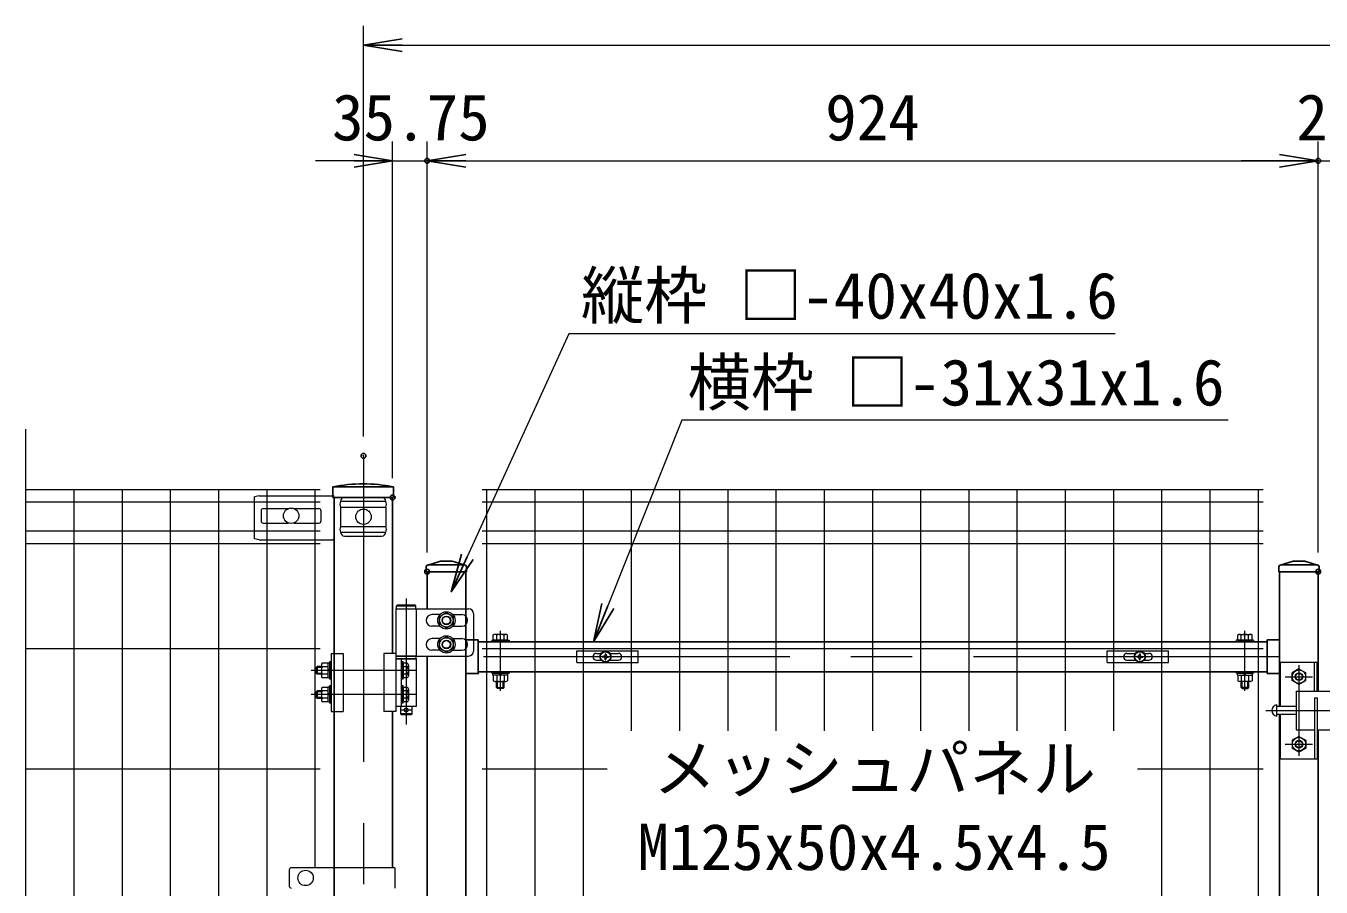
# Model space of a CAD drawing. Units: millimetres, scale not verified. Extents: x -4200 to 4200, y -2970 to 2970.
# Drawn here: x -108 to 1235, y 515 to 1409 of the extents above; entities that cross this region are included whole.
import ezdxf
from ezdxf.enums import TextEntityAlignment as Align

# ---------------------------------------------------------------- set-up
doc = ezdxf.new("R2010")
doc.units = ezdxf.units.MM
doc.header["$LTSCALE"] = 10
doc.header["$PDMODE"] = 32
doc.header["$PDSIZE"] = 5
doc.linetypes.add('USER1', pattern=[50.8, 31.75, -6.35, 6.35, -6.35])
for name, color, linetype, lineweight in [('0-0_D-STR1', 1, 'Continuous', 25), ('0-2_D-BMK', 2, 'USER1', 13), ('0-5_D-STR-DIM', 7, 'Continuous', 13), ('0-8_D-STR2', 7, 'Continuous', 13), ('0-9_D-STR3', 3, 'Continuous', 13), ('0-A_D-STR-TXT', 7, 'Continuous', 13)]:
    doc.layers.add(name, color=color, linetype=linetype, lineweight=lineweight)
doc.layers.add('0-6_0', color=7, linetype='Continuous')
doc.layers.add('0-7_Defpoints', color=6, linetype='Continuous')
doc.styles.add('ＭＳ ゴシック', font='')
doc.styles.get('ＭＳ ゴシック').set_extended_font_data('MS Gothic')

# ---------------------------------------------------------------- blocks, each defined once
blk = doc.blocks.new('_Open')
at = {"layer": '0-6_0'}
blk.add_line((-10, 1.667), (0, 0), dxfattribs=at)
blk.add_lwpolyline([(-10, -1.667), (0, 0), (-10, 0)], dxfattribs=at)
blk = doc.blocks.new('A$Cc5bff5c2')
at = {"layer": '0-9_D-STR3'}
for p, q in [((-297.7, 60), (337.3, 60)), ((-297.7, -60), (-297.7, 60)), ((-95.2, 35), (-45.6, 35)), ((-18.5, 4.2), (-31.5, 3.9)), ((-31.5, 3.9), (-31.5, -4)), ((-4, 31.5), (-4.2, 18.5)), ((-4, 31.5), (4, 31.5)), ((4, 31.5), (4.2, 18.5)), ((18.5, 4.2), (31.5, 3.9)), ((31.5, 3.9), (31.5, -4)), ((45.6, 35), (134.8, 35)), ((-95.2, -35), (-45.6, -35)), ((-18.5, -4.2), (-31.5, -4)), ((-4, -31.5), (-4.2, -18.5)), ((18.5, -4.2), (31.5, -4)), ((45.6, -35), (134.8, -35))]:
    blk.add_line(p, q, dxfattribs=at)
for points in [[(-297.7, -60), (337.3, -60), (337.3, 60)], [(-4, -31.5), (4, -31.5), (4.2, -18.5)]]:
    blk.add_lwpolyline(points, dxfattribs=at)
for radius in [57.5, 52.5]:
    blk.add_circle((0, 0), radius, dxfattribs=at)
for centre, radius, start, end in [((-95.2, 0), 35, 90, 270), ((-19.1, 19), 14.9, 270, 0), ((19.1, 19), 14.9, 180, 270), ((134.8, 0), 35, 270, 90), ((-19.1, -19), 14.9, 0, 90), ((19.1, -19), 14.9, 90, 180)]:
    blk.add_arc(centre, radius, start, end, dxfattribs=at)
blk = doc.blocks.new('A$C5ba32ecb')
at = {"layer": '0-9_D-STR3'}
for p, q in [((-337.5, 60), (297.5, 60)), ((-337.5, -60), (-337.5, 60)), ((-135, 35), (-45.6, 35)), ((-18.5, 4.2), (-31.5, 3.9)), ((-31.5, 3.9), (-31.5, -4)), ((-4, 31.5), (-4.2, 18.5)), ((-4, 31.5), (4, 31.5)), ((4, 31.5), (4.2, 18.5)), ((18.5, 4.2), (31.5, 3.9)), ((31.5, 3.9), (31.5, -4)), ((45.6, 35), (95, 35)), ((-135, -35), (-45.6, -35)), ((-18.5, -4.2), (-31.5, -4)), ((-4, -31.5), (-4.2, -18.5)), ((18.5, -4.2), (31.5, -4)), ((45.6, -35), (95, -35))]:
    blk.add_line(p, q, dxfattribs=at)
for points in [[(-337.5, -60), (297.5, -60), (297.5, 60)], [(-4, -31.5), (4, -31.5), (4.2, -18.5)]]:
    blk.add_lwpolyline(points, dxfattribs=at)
for radius in [57.5, 52.5]:
    blk.add_circle((0, 0), radius, dxfattribs=at)
for centre, radius, start, end in [((-135, 0), 35, 90, 270), ((-19.1, 19), 14.9, 270, 0), ((19.1, 19), 14.9, 180, 270), ((95, 0), 35, 270, 90), ((-19.1, -19), 14.9, 0, 90), ((19.1, -19), 14.9, 90, 180)]:
    blk.add_arc(centre, radius, start, end, dxfattribs=at)

msp = doc.modelspace()

# ---------------------------------------------------------------- linework, layer by layer
at = {"layer": '0-0_D-STR1'}
for p, q in [((273.14, 930.68), (210.24, 930.68)), ((273.14, 930.68), (210.24, 930.68)), ((210.24, 930.68), (210.24, 919.68)), ((273.14, 919.68), (273.14, 930.68)), ((273.14, 919.68), (273.14, 930.68)), ((273.14, 919.68), (210.24, 919.68)), ((211.74, 919.68), (211.74, -522.32)), ((272.24, 919.68), (272.24, 757.69)), ((306.99, 847.28), (306.99, 842.68)), ((308.68, 849.58), (321.99, 853.68)), ((309.39, 849.68), (346.59, 849.68)), ((321.99, 853.68), (333.99, 853.68)), ((347.3, 849.58), (333.99, 853.68)), ((348.99, 847.28), (348.99, 842.68)), ((1190.99, 847.28), (1190.99, 842.68)), ((1192.68, 849.58), (1205.99, 853.68)), ((1193.39, 849.68), (1230.59, 849.68)), ((1205.99, 853.68), (1217.99, 853.68)), ((1231.3, 849.58), (1217.99, 853.68)), ((1232.99, 847.28), (1232.99, 842.68)), ((306.99, 842.68), (348.99, 842.68)), ((347.99, 842.68), (307.99, 842.68)), ((307.99, 842.68), (307.99, 804.19)), ((347.99, 842.68), (347.99, -242.32)), ((1190.99, 842.68), (1232.99, 842.68)), ((1191.99, 842.68), (1191.99, 702.68)), ((1231.99, 842.68), (1191.99, 842.68)), ((1231.99, 842.68), (1231.99, 718.68)), ((347.99, 771.88), (360.99, 771.88)), ((360.99, 769.93), (1178.99, 769.93)), ((1178.99, 771.88), (1178.99, 736.98)), ((1191.99, 771.88), (1178.99, 771.88)), ((307.99, 755.19), (307.99, -7.31)), ((360.99, 738.93), (1178.99, 738.93)), ((1178.99, 736.98), (1191.99, 736.98)), ((211.74, 697.69), (211.74, 535.43)), ((272.24, 697.69), (272.24, 535.43)), ((1191.99, 694.68), (1191.99, -242.32)), ((1231.99, 678.68), (1231.99, -242.32))]:
    msp.add_line(p, q, dxfattribs=at)
msp.add_lwpolyline([(360.99, 771.88), (360.99, 736.98), (347.99, 736.98)], dxfattribs=at)
for centre, radius, start, end in [((241.69, 771.25), 162.5, 78.84081, 101.15919), ((241.69, 771.25), 162.5, 78.84081, 101.15919), ((309.39, 847.28), 2.4, 90, 180), ((346.59, 847.28), 2.4, 0, 90), ((1193.39, 847.28), 2.4, 90, 180), ((1230.59, 847.28), 2.4, 0, 90)]:
    msp.add_arc(centre, radius, start, end, dxfattribs=at)
at = {"layer": '0-2_D-BMK'}
for p, q in [((241.99, 962.92), (241.99, -532.89)), ((286.31, 814.72), (286.31, 684.24)), ((383.99, 719.09), (383.99, 781.18)), ((1155.99, 719.09), (1155.99, 781.18)), ((1191.99, 754.43), (347.99, 754.43)), ((296.11, 740.19), (187.91, 740.19)), ((1211.99, 745.68), (1211.99, 651.68)), ((1197.87, 733.68), (1226.11, 733.68)), ((296.11, 715.19), (187.91, 715.19)), ((281.31, 699.18), (291.31, 699.18)), ((1177.78, 698.68), (1298.83, 698.68)), ((1197.87, 663.68), (1226.11, 663.68))]:
    msp.add_line(p, q, dxfattribs=at)
at = {"layer": '0-5_D-STR-DIM'}
for p, q in [((241.99, 982.92), (241.99, 1408.93)), ((281.99, 1388.93), (2201.99, 1388.93)), ((272.24, 939.68), (272.24, 1288.93)), ((307.99, 862.68), (307.99, 1288.93)), ((307.99, 862.68), (307.99, 1288.93)), ((1231.99, 862.68), (1231.99, 1288.93)), ((1231.99, 862.68), (1231.99, 1288.93)), ((232.24, 1268.93), (192.24, 1268.93)), ((272.24, 1268.93), (307.99, 1268.93)), ((347.99, 1268.93), (1191.99, 1268.93)), ((347.99, 1268.93), (387.99, 1268.93)), ((1191.99, 1268.93), (1151.99, 1268.93)), ((1231.99, 1268.93), (1251.99, 1268.93))]:
    msp.add_line(p, q, dxfattribs=at)
at = {"layer": '0-7_Defpoints'}
for p in [(307.99, 1268.93), (1231.99, 1268.93), (241.99, 962.92), (272.24, 919.68), (307.99, 842.68), (1231.99, 842.68)]:
    msp.add_point(p, dxfattribs=at)
at = {"layer": '0-8_D-STR2'}
for p, q in [((-108.01, 368.34), (-108.01, 990.68)), ((196.99, 927.68), (-108.01, 927.68)), ((-58.01, -242.32), (-58.01, 927.68)), ((-8.01, -242.32), (-8.01, 927.68)), ((41.99, -242.32), (41.99, 927.68)), ((91.99, -242.32), (91.99, 927.68)), ((141.99, -242.32), (141.99, 927.68)), ((191.99, 535.43), (191.99, 927.68)), ((1174.99, 927.68), (364.99, 927.68)), ((369.99, -242.32), (369.99, 927.68)), ((419.99, -242.32), (419.99, 927.68)), ((469.99, -242.32), (469.99, 927.68)), ((519.99, 677.68), (519.99, 927.68)), ((569.99, 677.68), (569.99, 927.68)), ((619.99, 677.68), (619.99, 927.68)), ((669.99, 677.68), (669.99, 927.68)), ((719.99, 677.68), (719.99, 927.68)), ((769.99, 677.68), (769.99, 927.68)), ((819.99, 677.68), (819.99, 927.68)), ((869.99, 677.68), (869.99, 927.68)), ((919.99, 677.68), (919.99, 927.68)), ((969.99, 677.68), (969.99, 927.68)), ((1019.99, 677.68), (1019.99, 927.68)), ((1069.99, -242.32), (1069.99, 927.68)), ((1119.99, -242.32), (1119.99, 927.68)), ((1169.99, -242.32), (1169.99, 927.68)), ((196.99, 914.81), (-108.01, 914.81)), ((1174.99, 914.81), (364.99, 914.81)), ((196.99, 884.56), (-108.01, 884.56)), ((1174.99, 884.56), (364.99, 884.56)), ((196.99, 871.68), (-108.01, 871.68)), ((1174.99, 871.68), (364.99, 871.68)), ((196.99, 762.68), (-108.01, 762.68)), ((1174.99, 762.68), (364.99, 762.68)), ((196.99, 637.68), (-108.01, 637.68)), ((494.74, 637.68), (364.99, 637.68)), ((1174.99, 637.68), (1044.74, 637.68))]:
    msp.add_line(p, q, dxfattribs=at)
at = {"layer": '0-9_D-STR3'}
for p, q in [((133.99, 921.48), (128.99, 920.48)), ((128.99, 876.68), (128.99, 920.48)), ((133.99, 921.48), (209.86, 921.48)), ((211.74, 921.09), (209.86, 921.48)), ((218.31, 915.68), (265.06, 915.68)), ((222.31, 919.68), (261.06, 919.68)), ((135.87, 906.18), (135.87, 895.18)), ((137.87, 908.18), (164.21, 908.18)), ((169.77, 908.18), (195.87, 908.18)), ((197.87, 906.18), (197.87, 895.18)), ((218.31, 909.68), (265.06, 909.68)), ((218.31, 909.68), (218.31, 889.68)), ((265.06, 909.68), (265.06, 889.68)), ((137.87, 893.18), (164.21, 893.18)), ((169.77, 893.18), (195.87, 893.18)), ((218.31, 889.68), (265.06, 889.68)), ((133.99, 875.68), (128.99, 876.68)), ((133.99, 875.68), (209.86, 875.68)), ((209.86, 875.68), (211.74, 876.61)), ((218.31, 883.68), (265.06, 883.68)), ((222.31, 879.68), (261.06, 879.68)), ((277.31, 808.18), (276.31, 807.18)), ((276.31, 807.18), (296.31, 807.18)), ((276.31, 804.18), (276.31, 807.18)), ((277.31, 808.18), (295.31, 808.18)), ((295.31, 808.18), (296.31, 807.18)), ((296.31, 804.19), (296.31, 807.18)), ((275.46, 804.19), (275.46, 697.69)), ((275.46, 804.19), (297.16, 804.19)), ((276.31, 804.18), (296.31, 804.19)), ((297.16, 755.19), (297.16, 804.19)), ((297.16, 804.19), (351.02, 804.19)), ((321.28, 798.19), (313.02, 798.19)), ((334.7, 798.19), (344.02, 798.19)), ((356.02, 799.19), (356.02, 760.19)), ((321.28, 786.19), (313.02, 786.19)), ((334.7, 786.19), (344.02, 786.19)), ((321.28, 773.19), (313.02, 773.19)), ((334.7, 773.19), (344.02, 773.19)), ((374.99, 771.53), (374.99, 769.93)), ((374.99, 771.53), (392.99, 771.53)), ((374.99, 769.93), (392.99, 769.93)), ((376.49, 771.53), (376.49, 776.99)), ((391.49, 771.53), (376.49, 771.53)), ((389.62, 777.54), (378.37, 777.54)), ((380.24, 771.53), (380.24, 776.99)), ((387.74, 771.53), (387.74, 776.99)), ((391.49, 771.53), (391.49, 776.99)), ((392.99, 771.53), (392.99, 769.93)), ((1146.99, 771.53), (1146.99, 769.93)), ((1164.99, 771.53), (1146.99, 771.53)), ((1164.99, 769.93), (1146.99, 769.93)), ((1148.49, 771.53), (1148.49, 776.99)), ((1148.49, 771.53), (1163.49, 771.53)), ((1150.36, 777.54), (1161.61, 777.54)), ((1152.24, 771.53), (1152.24, 776.99)), ((1159.74, 771.53), (1159.74, 776.99)), ((1163.49, 771.53), (1163.49, 776.99)), ((1164.99, 771.53), (1164.99, 769.93)), ((208.54, 757.69), (208.54, 697.69)), ((208.54, 757.69), (221.04, 757.69)), ((221.04, 757.69), (221.04, 697.69)), ((262.96, 757.69), (262.96, 697.69)), ((275.46, 757.69), (262.96, 757.69)), ((275.46, 755.19), (297.16, 755.19)), ((275.46, 755.19), (297.16, 755.19)), ((297.16, 752.19), (275.46, 752.19)), ((296.81, 755.19), (275.81, 755.19)), ((275.81, 752.19), (275.81, 755.19)), ((275.81, 752.19), (296.81, 752.19)), ((281.46, 703.19), (281.46, 752.19)), ((296.81, 752.19), (296.81, 755.19)), ((297.16, 755.19), (351.02, 755.19)), ((297.16, 703.19), (297.16, 752.19)), ((321.28, 761.19), (313.02, 761.19)), ((334.7, 761.19), (344.02, 761.19)), ((194.06, 744.19), (193.06, 743.19)), ((198.44, 744.19), (194.06, 744.19)), ((198.44, 745.96), (198.44, 734.42)), ((204.94, 747.69), (199.14, 747.69)), ((204.94, 743.94), (199.14, 743.94)), ((204.94, 747.69), (204.94, 732.69)), ((206.94, 741.25), (204.94, 740.1)), ((206.94, 740.56), (204.94, 739.41)), ((208.54, 749.19), (206.94, 749.19)), ((206.94, 749.19), (206.94, 731.19)), ((206.94, 747.89), (206.94, 732.49)), ((208.54, 731.19), (208.54, 749.19)), ((283.06, 731.19), (283.06, 749.19)), ((287.48, 747.69), (283.06, 747.69)), ((283.06, 747.69), (283.06, 732.69)), ((287.48, 743.94), (283.06, 743.94)), ((288.56, 745.81), (288.56, 734.56)), ((374.99, 738.93), (374.99, 737.33)), ((374.99, 738.93), (392.99, 738.93)), ((392.99, 738.93), (392.99, 737.33)), ((1146.99, 738.93), (1146.99, 737.33)), ((1164.99, 738.93), (1146.99, 738.93)), ((1164.99, 738.93), (1164.99, 737.33)), ((1192.99, 702.68), (1192.99, 748.68)), ((1192.99, 748.68), (1227.99, 748.68)), ((1211.99, 741.77), (1204.99, 737.73)), ((1211.99, 741.77), (1218.99, 737.73)), ((1227.99, 718.68), (1227.99, 748.68)), ((1227.99, 748.68), (1230.99, 748.68)), ((1230.99, 718.68), (1230.99, 748.68)), ((198.44, 737.19), (193.06, 737.19)), ((198.44, 736.19), (194.06, 736.19)), ((204.94, 736.44), (199.14, 736.44)), ((204.94, 732.69), (199.14, 732.69)), ((206.94, 732.49), (204.94, 732.49)), ((208.54, 731.19), (206.94, 731.19)), ((283.06, 731.19), (281.46, 731.19)), ((287.48, 736.43), (283.06, 736.43)), ((287.48, 732.69), (283.06, 732.69)), ((374.99, 737.33), (392.99, 737.33)), ((376.49, 735.33), (376.49, 729.39)), ((378.37, 728.83), (389.62, 728.83)), ((379.99, 722.53), (379.99, 728.83)), ((380.24, 735.33), (380.24, 729.39)), ((380.99, 721.53), (380.99, 728.83)), ((384.37, 735.33), (383.21, 737.34)), ((385.06, 735.33), (383.91, 737.33)), ((386.99, 721.53), (386.99, 728.83)), ((387.74, 735.33), (387.74, 729.39)), ((387.99, 722.53), (387.99, 728.83)), ((391.49, 735.33), (391.49, 729.39)), ((1164.99, 737.33), (1146.99, 737.33)), ((1148.49, 735.33), (1148.49, 729.39)), ((1161.61, 728.83), (1150.36, 728.83)), ((1151.99, 722.53), (1151.99, 728.83)), ((1152.24, 735.33), (1152.24, 729.39)), ((1152.99, 721.53), (1152.99, 728.83)), ((1154.92, 735.33), (1156.08, 737.33)), ((1155.61, 735.33), (1156.77, 737.34)), ((1158.99, 721.53), (1158.99, 728.83)), ((1159.74, 735.33), (1159.74, 729.39)), ((1159.99, 722.53), (1159.99, 728.83)), ((1163.49, 735.33), (1163.49, 729.39)), ((1204.99, 729.64), (1204.99, 737.73)), ((1211.99, 725.6), (1204.99, 729.64)), ((1211.99, 725.6), (1218.99, 729.64)), ((1218.99, 729.64), (1218.99, 737.73)), ((194.06, 719.19), (193.06, 718.19)), ((198.44, 712.19), (193.06, 712.19)), ((198.44, 719.19), (194.06, 719.19)), ((198.44, 720.96), (198.44, 709.42)), ((204.94, 722.69), (199.14, 722.69)), ((204.94, 718.94), (199.14, 718.94)), ((204.94, 722.69), (204.94, 707.69)), ((206.94, 716.25), (204.94, 715.1)), ((206.94, 715.56), (204.94, 714.41)), ((208.54, 724.19), (206.94, 724.19)), ((206.94, 724.19), (206.94, 706.19)), ((206.94, 722.89), (206.94, 707.49)), ((208.54, 706.19), (208.54, 724.19)), ((283.06, 706.19), (283.06, 724.19)), ((287.48, 722.69), (283.06, 722.69)), ((283.06, 722.69), (283.06, 707.69)), ((287.48, 718.94), (283.06, 718.94)), ((288.56, 720.81), (288.56, 709.56)), ((379.99, 722.53), (380.99, 721.53)), ((379.99, 722.53), (387.99, 722.53)), ((386.99, 721.53), (380.99, 721.53)), ((386.99, 721.53), (387.99, 722.53)), ((1152.99, 721.53), (1151.99, 722.53)), ((1159.99, 722.53), (1151.99, 722.53)), ((1152.99, 721.53), (1158.99, 721.53)), ((1159.99, 722.53), (1158.99, 721.53)), ((1208.99, 718.68), (1208.99, 678.68)), ((1208.99, 718.68), (1271.99, 718.68)), ((1211.99, 718.68), (1211.99, 678.68)), ((198.44, 711.19), (194.06, 711.19)), ((204.94, 711.44), (199.14, 711.44)), ((204.94, 707.69), (199.14, 707.69)), ((206.94, 707.49), (204.94, 707.49)), ((208.54, 706.19), (206.94, 706.19)), ((275.46, 703.19), (297.16, 703.19)), ((280.31, 703.19), (280.31, 695.18)), ((283.06, 706.19), (281.46, 706.19)), ((287.48, 711.43), (283.06, 711.43)), ((287.48, 707.69), (283.06, 707.69)), ((292.31, 703.19), (292.31, 695.18)), ((1188.99, 692.68), (1188.99, 704.68)), ((1208.99, 702.68), (1188.99, 702.68)), ((1227.99, 711.68), (1227.99, 648.68)), ((1227.99, 711.68), (1230.99, 711.68)), ((1230.99, 711.68), (1230.99, 648.68)), ((208.54, 697.69), (221.04, 697.69)), ((275.46, 697.69), (262.96, 697.69)), ((292.31, 695.18), (280.31, 695.18)), ((281.31, 694.18), (280.31, 695.18)), ((291.31, 694.18), (281.31, 694.18)), ((292.31, 695.18), (291.31, 694.18)), ((1208.99, 694.68), (1188.99, 694.68)), ((1192.99, 648.68), (1192.99, 694.68)), ((1211.99, 671.77), (1204.99, 667.73)), ((1208.99, 678.68), (1227.99, 678.68)), ((1230.99, 678.68), (1271.99, 678.68)), ((1204.99, 667.73), (1204.99, 659.64)), ((1211.99, 655.6), (1204.99, 659.64)), ((1211.99, 655.6), (1218.99, 659.64)), ((1192.99, 648.68), (1227.99, 648.68)), ((1227.99, 648.68), (1230.99, 648.68)), ((165, 533.43), (165, 516.43)), ((274.54, 535.43), (167, 535.43)), ((274.54, 535.43), (274.54, 514.43))]:
    msp.add_line(p, q, dxfattribs=at)
for points in [[(327.99, 800.29), (335.01, 796.24), (335.01, 788.14), (327.99, 784.09), (320.98, 788.14), (320.98, 796.24)], [(327.99, 775.29), (335.01, 771.24), (335.01, 763.14), (327.99, 759.09), (320.98, 763.14), (320.98, 771.24)]]:
    msp.add_lwpolyline(points, close=True, dxfattribs=at)
for points in [[(194.06, 744.19), (194.06, 736.19), (193.06, 737.19)], [(198.44, 743.19), (193.06, 743.19), (193.06, 737.19)], [(206.94, 747.89), (204.94, 747.89), (204.94, 732.49)], [(283.06, 749.19), (281.46, 749.19), (281.46, 731.19)], [(391.69, 735.33), (376.29, 735.33), (376.29, 737.34)], [(391.69, 735.33), (391.69, 737.33), (376.29, 737.34)], [(1148.29, 735.33), (1163.69, 735.33), (1163.69, 737.34)], [(1148.29, 735.33), (1148.29, 737.33), (1163.69, 737.34)], [(194.06, 719.19), (194.06, 711.19), (193.06, 712.19)], [(198.44, 718.19), (193.06, 718.19), (193.06, 712.19)], [(206.94, 722.89), (204.94, 722.89), (204.94, 707.49)], [(283.06, 724.19), (281.46, 724.19), (281.46, 706.19)], [(1211.99, 671.77), (1218.99, 667.73), (1218.99, 659.64)]]:
    msp.add_lwpolyline(points, dxfattribs=at)
for centre, radius in [((166.99, 900.68), 8), ((241.99, 899.68), 8), ((327.99, 792.19), 9), ((327.99, 792.19), 9), ((327.99, 792.19), 7.03), ((327.99, 792.19), 4.5), ((327.99, 792.19), 4), ((327.99, 792.19), 4), ((327.99, 767.19), 9), ((327.99, 767.19), 9), ((327.99, 767.19), 7.03), ((327.99, 767.19), 4.5), ((327.99, 767.19), 4), ((327.99, 767.19), 4), ((1211.99, 733.68), 7), ((1211.99, 733.68), 4), ((1211.99, 733.68), 3.5), ((286.31, 699.19), 2), ((1211.99, 663.68), 7), ((1211.99, 663.68), 4), ((1211.99, 663.68), 3.5), ((181.99, 524.93), 8)]:
    msp.add_circle(centre, radius, dxfattribs=at)
for centre, radius, start, end in [((223.57, 912.68), 6.05, 150.26731, 209.73269), ((222.31, 915.68), 4, 90, 180), ((261.06, 915.68), 4, 0, 90), ((259.81, 912.68), 6.05, 330.26731, 29.73269), ((137.87, 906.18), 2, 90, 180), ((195.87, 906.18), 2, 0, 90), ((137.87, 895.18), 2, 180, 270), ((195.87, 895.18), 2, 270, 0), ((223.59, 886.68), 6.07, 150.37394, 209.62606), ((259.79, 886.68), 6.07, 330.37394, 29.62606), ((222.31, 883.68), 4, 180, 270), ((261.06, 883.68), 4, 270, 0), ((313.02, 792.19), 6, 90, 270), ((344.02, 792.19), 6, 270, 90), ((351.02, 799.19), 5, 0, 90), ((313.02, 767.19), 6, 90, 270), ((344.02, 767.19), 6, 270, 90), ((378.37, 774.08), 3.46, 57.13278, 122.86722), ((383.99, 764.55), 12.99, 73.22135, 106.77865), ((389.62, 774.08), 3.46, 57.13278, 122.86722), ((1150.36, 774.08), 3.46, 57.13278, 122.86722), ((1155.99, 764.55), 12.99, 73.22135, 106.77865), ((1161.61, 774.08), 3.46, 57.13278, 122.86722), ((351.02, 760.19), 5, 270, 0), ((201.28, 745.81), 2.85, 138.83491, 221.16509), ((208.83, 740.19), 10.39, 158.85295, 201.14705), ((286.4, 745.81), 2.16, 300, 60), ((281.48, 740.19), 7.08, 327.93138, 32.06862), ((201.29, 734.56), 2.85, 138.86505, 221.13495), ((286.4, 734.56), 2.16, 300, 60), ((378.37, 732.29), 3.46, 237.13278, 302.86722), ((383.99, 741.83), 12.99, 253.22135, 286.77865), ((389.62, 732.29), 3.46, 237.13278, 302.86722), ((1150.36, 732.29), 3.46, 237.13278, 302.86722), ((1155.99, 741.83), 12.99, 253.22135, 286.77865), ((1161.61, 732.29), 3.46, 237.13278, 302.86722), ((201.28, 720.81), 2.85, 138.83491, 221.16509), ((208.83, 715.19), 10.39, 158.85295, 201.14705), ((286.4, 720.81), 2.16, 300, 60), ((281.48, 715.19), 7.08, 327.93138, 32.06862), ((201.29, 709.56), 2.85, 138.86505, 221.13495), ((286.4, 709.56), 2.16, 300, 60), ((1190.09, 698.68), 6.1, 100.38886, 259.61115), ((167, 533.43), 2, 90, 180), ((167, 516.43), 2, 180, 270)]:
    msp.add_arc(centre, radius, start, end, dxfattribs=at)
at = {"layer": '0-A_D-STR-TXT'}
for points in [[(1021.54, 1089.39), (455.04, 1089.39), (349.63, 858.2)], [(1138.59, 999.88), (572.09, 999.88), (495.37, 807.1)]]:
    msp.add_lwpolyline(points, dxfattribs=at)

# ---------------------------------------------------------------- block references
at = {"layer": '0-5_D-STR-DIM', "xscale": 4, "yscale": 4, "rotation": 180}
for p in [(241.99, 1388.93), (307.99, 1268.93), (307.99, 1268.93)]:
    msp.add_blockref('_Open', p, dxfattribs=at)
at = {"layer": '0-5_D-STR-DIM', "xscale": 4, "yscale": 4}
for p in [(272.24, 1268.93), (1231.99, 1268.93), (1231.99, 1268.93)]:
    msp.add_blockref('_Open', p, dxfattribs=at)
at = {"layer": '0-9_D-STR3', "xscale": 0.1, "yscale": 0.1}
for name, p in [('A$Cc5bff5c2', (493, 754.43)), ('A$C5ba32ecb', (1046.99, 754.43))]:
    msp.add_blockref(name, p, dxfattribs=at)
at = {"layer": '0-A_D-STR-TXT', "xscale": 4, "yscale": 4}
for p, rotation in [((333.04, 821.81), 245.48975), ((480.58, 769.93), 248.30114)]:
    msp.add_blockref('_Open', p, dxfattribs=dict(at, rotation=rotation))

# ---------------------------------------------------------------- texts
at = {"layer": '0-5_D-STR-DIM', "style": 'ＭＳ ゴシック'}
for s, p in [('35.75', (209.39, 1275.67)), ('924', (720.74, 1275.67)), ('20', (1209.24, 1275.67))]:
    msp.add_text(s, height=48.09, dxfattribs=at).set_placement(p, align=Align.BOTTOM_LEFT)
at = {"layer": '0-A_D-STR-TXT', "style": 'ＭＳ ゴシック'}
for s, p in [('縦枠 □-40x40x1.6 ', (467.55, 1090.71)), ('横枠 □-31x31x1.6', (578.12, 1000.67)), ('メッシュパネル', (542.33, 600.08)), ('M125x50x4.5x4.5', (526.09, 518.69))]:
    msp.add_text(s, height=48.09, dxfattribs=at).set_placement(p, align=Align.BOTTOM_LEFT)

doc.saveas('drawing.dxf')
